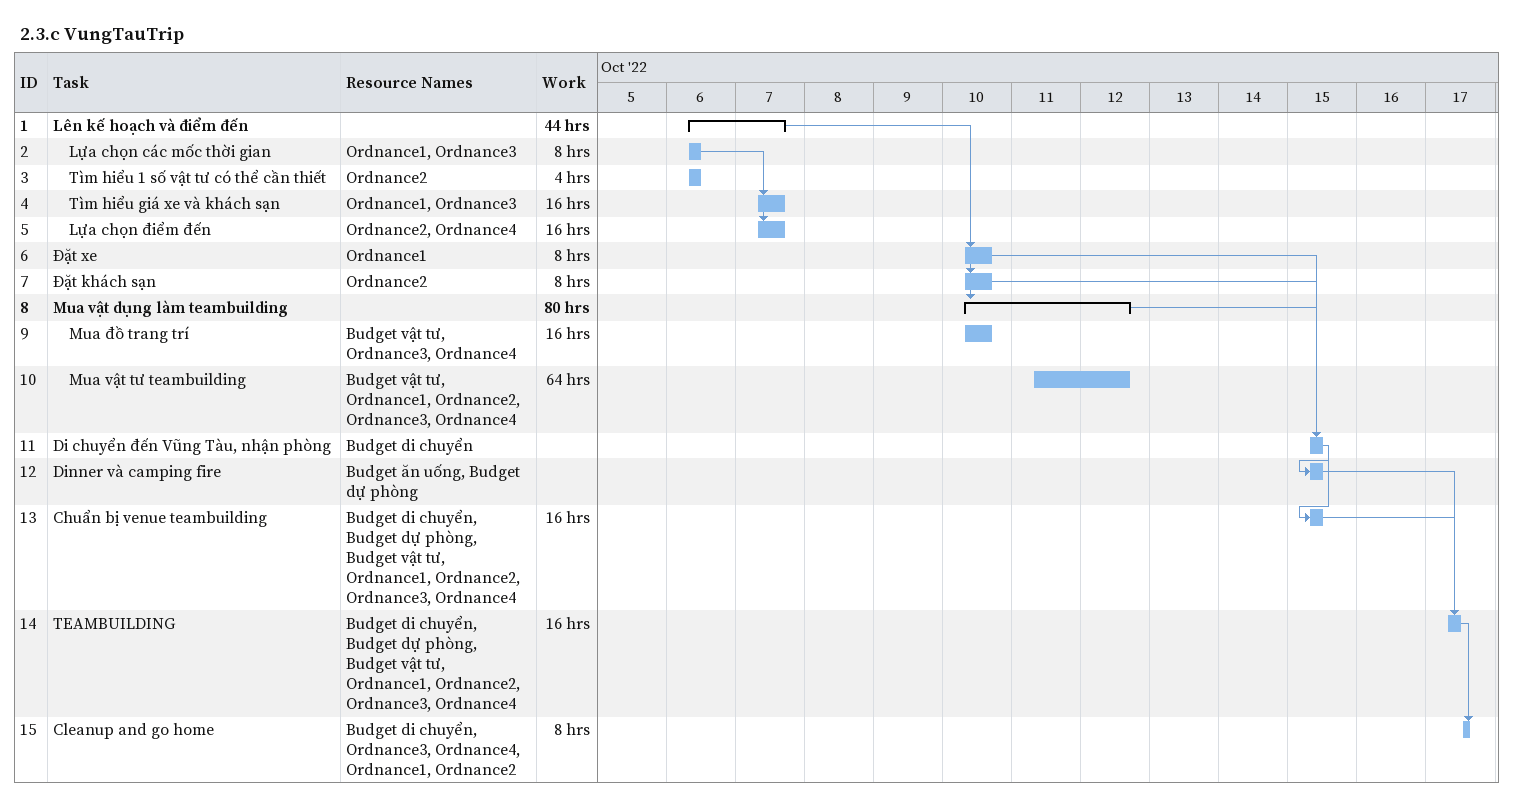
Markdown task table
2.3.c VungTauTrip

| ID | Level | Task | Start | Finish | Predecessors | Resources | Work (h) |
|---|---|---|---|---|---|---|---|
| 1 | 1 | **Lên kế hoạch và điểm đến** | 2022-10-06 | 2022-10-07 |  |  | 44 |
| 2 | 2 | Lựa chọn các mốc thời gian | 2022-10-06 | 2022-10-06 |  | Ordnance1, Ordnance3 | 8 |
| 3 | 2 | Tìm hiểu 1 số vật tư có thể cần thiết | 2022-10-06 | 2022-10-06 |  | Ordnance2 | 4 |
| 4 | 2 | Tìm hiểu giá xe và khách sạn | 2022-10-07 | 2022-10-07 | 2 | Ordnance1, Ordnance3 | 16 |
| 5 | 2 | Lựa chọn điểm đến | 2022-10-07 | 2022-10-07 | 2 | Ordnance2, Ordnance4 | 16 |
| 6 | 1 | Đặt xe | 2022-10-10 | 2022-10-10 | 1 | Ordnance1 | 8 |
| 7 | 1 | Đặt khách sạn | 2022-10-10 | 2022-10-10 | 1 | Ordnance2 | 8 |
| 8 | 1 | **Mua vật dụng làm teambuilding** | 2022-10-10 | 2022-10-12 | 1 |  | 80 |
| 9 | 2 | Mua đồ trang trí | 2022-10-10 | 2022-10-10 |  | Budget vật tư, Ordnance3, Ordnance4 | 16 |
| 10 | 2 | Mua vật tư teambuilding | 2022-10-11 | 2022-10-12 |  | Budget vật tư, Ordnance1, Ordnance2, Ordnance3, Ordnance4 | 64 |
| 11 | 1 | Di chuyển đến Vũng Tàu, nhận phòng | 2022-10-15 | 2022-10-15 | 7, 6, 8 | Budget di chuyển |  |
| 12 | 1 | Dinner và camping fire | 2022-10-15 | 2022-10-15 | 11 | Budget ăn uống, Budget dự phòng |  |
| 13 | 1 | Chuẩn bị venue teambuilding | 2022-10-15 | 2022-10-15 | 11 | Budget di chuyển, Budget dự phòng, Budget vật tư, Ordnance1, Ordnance2, Ordnance3, Ordnance4 | 16 |
| 14 | 1 | TEAMBUILDING | 2022-10-17 | 2022-10-17 | 13, 12 | Budget di chuyển, Budget dự phòng, Budget vật tư, Ordnance1, Ordnance2, Ordnance3, Ordnance4 | 16 |
| 15 | 1 | Cleanup and go home | 2022-10-17 | 2022-10-17 | 14 | Budget di chuyển, Ordnance3, Ordnance4, Ordnance1, Ordnance2 | 8 |
